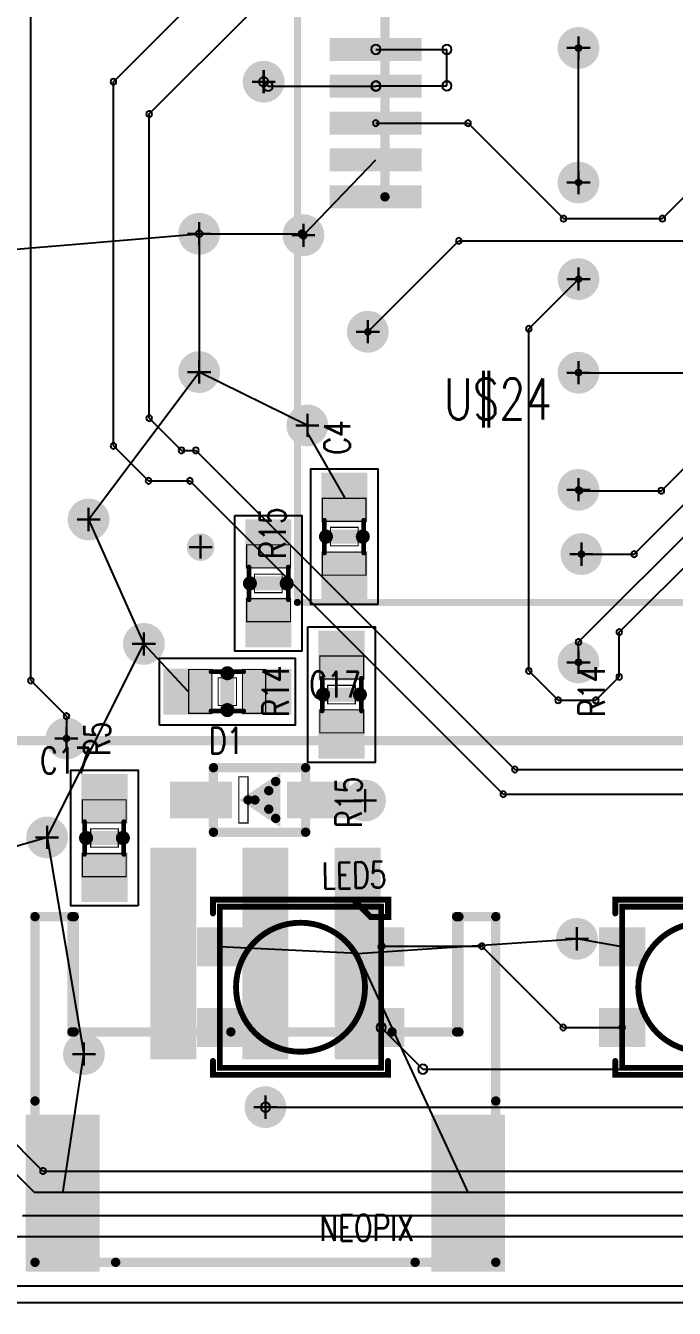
# Model space of a CAD drawing. Extents: x 0 to 113, y -1 to 56.
# Drawn here: x 19.43 to 33.51, y -0.62 to 27.22 of the extents above; entities that cross this region are included whole.
import ezdxf
from ezdxf.enums import TextEntityAlignment as Align

# ---------------------------------------------------------------- set-up
doc = ezdxf.new("R2010")
doc.units = 0
doc.header["$MEASUREMENT"] = 0
for name, pattern in [('KEEPOUT_10000000$0', [2, 1, 1]), ('POUR_01_-1_0_000000', [2, 1, 1]), ('SIG_0', [2, 1, 1]), ('SIG_1', [2, 1, 1]), ('SIG_11', [2, 1, 1]), ('SIG_2', [2, 1, 1]), ('SIG_23', [2, 1, 1]), ('SIG_24', [2, 1, 1]), ('SIG_3', [2, 1, 1]), ('SIG_31', [2, 1, 1]), ('SIG_34', [2, 1, 1]), ('SIG_38', [2, 1, 1]), ('SIG_41', [2, 1, 1]), ('SIG_5', [2, 1, 1]), ('SIG_53', [2, 1, 1]), ('SIG_56', [2, 1, 1]), ('SIG_62', [2, 1, 1]), ('SIG_64', [2, 1, 1]), ('SIG_65', [2, 1, 1]), ('SIG_66', [2, 1, 1]), ('SIG_67', [2, 1, 1]), ('SIG_8', [2, 1, 1])]:
    doc.linetypes.add(name, pattern=pattern)
doc.layers.get('0').update_dxf_attribs({"linetype": 'CONTINUOUS'})
for name, color, linetype in [('BOARD_OUTLINE_00', 254, 'CONTINUOUS'), ('DRIL_PLTE_THRU_01', 176, 'CONTINUOUS'), ('DRIL_PLTE_THRU_02', 255, 'CONTINUOUS'), ('DRIL_SYMBOL', 254, 'CONTINUOUS'), ('KEEPOUT_01', 130, 'CONTINUOUS'), ('LINK_00', 254, 'CONTINUOUS'), ('PADS_BOT', 253, 'CONTINUOUS'), ('PADS_INNER', 254, 'CONTINUOUS'), ('PADS_TOP', 254, 'CONTINUOUS'), ('PART_BOT_2DLINE_15', 253, 'CONTINUOUS'), ('PART_BOT_COPPER_15', 253, 'CONTINUOUS'), ('PART_BOT_COPPER_26', 254, 'CONTINUOUS'), ('PART_NAME_01', 254, 'CONTINUOUS'), ('PART_NAME_02', 253, 'CONTINUOUS'), ('PART_TOP_COPPER_07', 253, 'CONTINUOUS'), ('PART_TOP_COPPER_15', 253, 'CONTINUOUS'), ('PART_TOP_COPPER_26', 254, 'CONTINUOUS'), ('POUR_HEADER_02', 34, 'CONTINUOUS'), ('TRACE_02', 34, 'CONTINUOUS')]:
    doc.layers.add(name, color=color, linetype=linetype)
doc.styles.add('W0$0206446667', font='simplex', dxfattribs={"width": 0.75})
doc.styles.add('W0$032258', font='simplex', dxfattribs={"width": 0.75})

# ---------------------------------------------------------------- blocks, each defined once
blk = doc.blocks.new('DRIL_SYMBOL_0$5')
at = {"layer": 'DRIL_SYMBOL', "const_width": 0.0508}
for points in [[(0, -0.254), (0, 0.254)], [(-0.254, 0), (0.254, 0)]]:
    blk.add_lwpolyline(points, dxfattribs=at)
blk = doc.blocks.new('DRIL_HOLE_0$5')
at = {"const_width": 0.25}
blk.add_lwpolyline([(-0.125, 0, 1), (0.125, 0, 1)], format="xyb", close=True, dxfattribs=at)
blk.add_blockref('DRIL_SYMBOL_0$5', (0, 0))
blk = doc.blocks.new('PAD_50')
at = {"const_width": 0.4532}
blk.add_lwpolyline([(0, -0.2266, 1), (0, 0.2266, 1)], format="xyb", close=True, dxfattribs=at)
blk = doc.blocks.new('SMOOTH_0$0254')
at = {"const_width": 0.0127}
blk.add_lwpolyline([(-0.00635, 0, 1), (0.00635, 0, 1)], format="xyb", close=True, dxfattribs=at)
blk = doc.blocks.new('SMOOTH_0$1016')
at = {"const_width": 0.0508}
blk.add_lwpolyline([(-0.0254, 0, 1), (0.0254, 0, 1)], format="xyb", close=True, dxfattribs=at)
blk = doc.blocks.new('SMOOTH_0$3048')
at = {"const_width": 0.1524}
blk.add_lwpolyline([(-0.0762, 0, 1), (0.0762, 0, 1)], format="xyb", close=True, dxfattribs=at)
blk = doc.blocks.new('PART_BODY_TOP_1')
at = {"layer": 'KEEPOUT_01', "linetype": 'KEEPOUT_10000000$0'}
blk.add_lwpolyline([(-1.473, -0.729), (-1.473, 0.729), (1.473, 0.729), (1.473, -0.729)], close=True, dxfattribs=at)
at = {"layer": 'PART_TOP_COPPER_07', "const_width": 0.0254}
blk.add_lwpolyline([(-0.1999, -0.3), (-0.1999, 0.3), (0.1999, 0.3), (0.1999, -0.3)], close=True, dxfattribs=at)
at = {"layer": 'PART_TOP_COPPER_15', "const_width": 0.0254}
for points in [[(-0.8382, -0.4699), (-0.8382, 0.4801), (-0.3381, 0.4801), (-0.3381, -0.4699)], [(0.3302, -0.4699), (0.3302, 0.4801), (0.8303, 0.4801), (0.8303, -0.4699)]]:
    blk.add_lwpolyline(points, close=True, dxfattribs=at)
at = {"layer": 'PART_TOP_COPPER_15', "const_width": 0.1016}
for points in [[(-0.356, 0.432), (0.356, 0.432)], [(-0.356, -0.419), (0.356, -0.419)]]:
    blk.add_lwpolyline(points, dxfattribs=at)
at = {"layer": 'PART_TOP_COPPER_26', "const_width": 0.3048}
blk.add_lwpolyline([(0, 0.4), (0, -0.4)], dxfattribs=at)
at = {"layer": 'PART_TOP_COPPER_07'}
for p in [(-0.1999, 0.3), (0.1999, 0.3), (-0.1999, -0.3), (0.1999, -0.3)]:
    blk.add_blockref('SMOOTH_0$0254', p, dxfattribs=at)
at = {"layer": 'PART_TOP_COPPER_15'}
for name, p in [('SMOOTH_0$0254', (-0.8382, 0.4801)), ('SMOOTH_0$1016', (-0.356, 0.432)), ('SMOOTH_0$0254', (-0.3381, 0.4801)), ('SMOOTH_0$1016', (0.356, 0.432)), ('SMOOTH_0$0254', (0.3302, 0.4801)), ('SMOOTH_0$0254', (0.8303, 0.4801)), ('SMOOTH_0$0254', (-0.8382, -0.4699)), ('SMOOTH_0$1016', (-0.356, -0.419)), ('SMOOTH_0$0254', (-0.3381, -0.4699)), ('SMOOTH_0$1016', (0.356, -0.419)), ('SMOOTH_0$0254', (0.3302, -0.4699)), ('SMOOTH_0$0254', (0.8303, -0.4699))]:
    blk.add_blockref(name, p, dxfattribs=at)
at = {"layer": 'PART_TOP_COPPER_26'}
for p in [(0, 0.4), (0, -0.4)]:
    blk.add_blockref('SMOOTH_0$3048', p, dxfattribs=at)
blk = doc.blocks.new('DRIL_HOLE_0')
blk.add_lwpolyline([(0, 0, 1), (0, 0, 1)], format="xyb", close=True)
blk = doc.blocks.new('PAD_0')
blk.add_lwpolyline([(0, 0, 1), (0, 0, 1)], format="xyb", close=True)
blk = doc.blocks.new('PAD_1')
at = {"const_width": 1}
blk.add_lwpolyline([(-0.5375, 0), (0.5375, 0)], dxfattribs=at)
blk = doc.blocks.new('STK_TOP_2')
at = {"layer": 'DRIL_PLTE_THRU_01'}
blk.add_blockref('DRIL_HOLE_0', (0, 0), dxfattribs=at)
at = {"layer": 'DRIL_PLTE_THRU_02'}
blk.add_blockref('DRIL_HOLE_0', (0, 0), dxfattribs=at)
at = {"layer": 'PADS_BOT'}
blk.add_blockref('PAD_0', (0, 0), dxfattribs=at)
at = {"layer": 'PADS_INNER'}
blk.add_blockref('PAD_0', (0, 0), dxfattribs=at)
at = {"layer": 'PADS_TOP'}
blk.add_blockref('PAD_1', (0, 0), dxfattribs=at)
blk = doc.blocks.new('SMOOTH_0$127')
at = {"const_width": 0.0635}
blk.add_lwpolyline([(-0.03175, 0, 1), (0.03175, 0, 1)], format="xyb", close=True, dxfattribs=at)
blk = doc.blocks.new('PART_BODY_BOT_9')
at = {"layer": 'PART_BOT_2DLINE_15', "const_width": 0.127}
blk.add_lwpolyline([(-1.4, 0, 1), (1.4, 0, 1)], format="xyb", close=True, dxfattribs=at)
at = {"layer": 'PART_BOT_COPPER_15', "const_width": 0.127}
blk.add_lwpolyline([(-1.75, -1.75), (-1.75, 1.75), (1.75, 1.75), (1.75, -1.75), (-1.75, -1.75)], dxfattribs=at)
at = {"layer": 'PART_BOT_COPPER_26', "const_width": 0.127}
blk.add_lwpolyline([(-1.905, 1.905), (-1.905, 1.524), (-1.524, 1.524), (-1.143, 1.905)], close=True, dxfattribs=at)
for points in [[(-1.9, 1.6), (-1.9, 1.9), (1.9, 1.9), (1.9, 1.6)], [(-1.9, -1.6), (-1.9, -1.9), (1.9, -1.9), (1.9, -1.6)]]:
    blk.add_lwpolyline(points, dxfattribs=at)
at = {"layer": 'PART_BOT_COPPER_15'}
for p in [(-1.75, 1.75), (1.75, 1.75), (-1.75, -1.75), (-1.75, -1.75), (1.75, -1.75)]:
    blk.add_blockref('SMOOTH_0$127', p, dxfattribs=at)
at = {"layer": 'PART_BOT_COPPER_26'}
for p in [(-1.905, 1.905), (-1.9, 1.9), (-1.143, 1.905), (1.9, 1.9), (-1.905, 1.524), (-1.9, 1.6), (-1.524, 1.524), (1.9, 1.6), (-1.9, -1.6), (1.9, -1.6), (-1.9, -1.9), (1.9, -1.9)]:
    blk.add_blockref('SMOOTH_0$127', p, dxfattribs=at)
blk = doc.blocks.new('PAD_16')
at = {"const_width": 0.85}
blk.add_lwpolyline([(-0.5, 0), (0.5, 0)], dxfattribs=at)
blk = doc.blocks.new('STK_BOT_16')
at = {"layer": 'DRIL_PLTE_THRU_01'}
blk.add_blockref('DRIL_HOLE_0', (0, 0), dxfattribs=at)
at = {"layer": 'DRIL_PLTE_THRU_02'}
blk.add_blockref('DRIL_HOLE_0', (0, 0), dxfattribs=at)
at = {"layer": 'PADS_BOT'}
blk.add_blockref('PAD_16', (0, 0), dxfattribs=at)
at = {"layer": 'PADS_INNER'}
blk.add_blockref('PAD_0', (0, 0), dxfattribs=at)
at = {"layer": 'PADS_TOP'}
blk.add_blockref('PAD_0', (0, 0), dxfattribs=at)
blk = doc.blocks.new('SMOOTH_0$2032')
at = {"const_width": 0.1016}
blk.add_lwpolyline([(-0.0508, 0, 1), (0.0508, 0, 1)], format="xyb", close=True, dxfattribs=at)
blk = doc.blocks.new('SMOOTH_0$1524')
at = {"const_width": 0.0762}
blk.add_lwpolyline([(-0.0381, 0, 1), (0.0381, 0, 1)], format="xyb", close=True, dxfattribs=at)
blk = doc.blocks.new('PART_BODY_BOT_25')
at = {"layer": 'PART_BOT_COPPER_15', "const_width": 0.152}
blk.add_lwpolyline([(-14, -14.8), (-14, 20.2), (14, 20.2), (14, -14.8), (-14, -14.8)], dxfattribs=at)
at = {"layer": 'PART_BOT_COPPER_26', "const_width": 0.203}
for points in [[(-17, -23), (-17, 23), (17, 23), (17, -23), (-17, -23)], [(-5.2, -12.9), (5.2, -12.9)]]:
    blk.add_lwpolyline(points, dxfattribs=at)
at = {"layer": 'PART_BOT_COPPER_15'}
blk.add_blockref('SMOOTH_0$1524', (-14, -14.8), dxfattribs=at)
blk.add_blockref('SMOOTH_0$1524', (-14, -14.8), dxfattribs=at)
at = {"layer": 'PART_BOT_COPPER_26'}
blk.add_blockref('SMOOTH_0$2032', (-5.2, -12.9), dxfattribs=at)
blk = doc.blocks.new('PAD_33')
at = {"const_width": 0.5}
blk.add_lwpolyline([(-1, 0), (1, 0)], dxfattribs=at)
blk = doc.blocks.new('STK_BOT_36')
at = {"layer": 'DRIL_PLTE_THRU_01'}
blk.add_blockref('DRIL_HOLE_0', (0, 0), dxfattribs=at)
at = {"layer": 'DRIL_PLTE_THRU_02'}
blk.add_blockref('DRIL_HOLE_0', (0, 0), dxfattribs=at)
at = {"layer": 'PADS_BOT', "rotation": 90}
blk.add_blockref('PAD_33', (0, 0), dxfattribs=at)
at = {"layer": 'PADS_INNER'}
blk.add_blockref('PAD_0', (0, 0), dxfattribs=at)
at = {"layer": 'PADS_TOP'}
blk.add_blockref('PAD_0', (0, 0), dxfattribs=at)
blk = doc.blocks.new('DRIL_SYMBOL_0$6')
at = {"layer": 'DRIL_SYMBOL', "const_width": 0.0508}
for points in [[(0, -0.254), (0, 0.254)], [(-0.254, 0), (0.254, 0)]]:
    blk.add_lwpolyline(points, dxfattribs=at)
blk = doc.blocks.new('DRIL_HOLE_0$6')
at = {"const_width": 0.3}
blk.add_lwpolyline([(-0.15, 0, 1), (0.15, 0, 1)], format="xyb", close=True, dxfattribs=at)
blk.add_blockref('DRIL_SYMBOL_0$6', (0, 0))
blk = doc.blocks.new('STK_BOT_37')
at = {"layer": 'DRIL_PLTE_THRU_01'}
blk.add_blockref('DRIL_HOLE_0$6', (0, 0), dxfattribs=at)
at = {"layer": 'DRIL_PLTE_THRU_02'}
blk.add_blockref('DRIL_HOLE_0$6', (0, 0), dxfattribs=at)
at = {"layer": 'PADS_BOT'}
blk.add_blockref('PAD_0', (0, 0), dxfattribs=at)
at = {"layer": 'PADS_INNER'}
blk.add_blockref('PAD_0', (0, 0), dxfattribs=at)
at = {"layer": 'PADS_TOP'}
blk.add_blockref('PAD_0', (0, 0), dxfattribs=at)
blk = doc.blocks.new('PART_BODY_TOP_20')
at = {"layer": 'PART_TOP_COPPER_15', "const_width": 0.203}
for points in [[(-1, -0.7), (-1, 0.7)], [(1, 0.7), (1, -0.7)]]:
    blk.add_lwpolyline(points, dxfattribs=at)
at = {"layer": 'PART_TOP_COPPER_26', "const_width": 0.203}
for points in [[(-1, 0.7), (1, 0.7)], [(0.35, -0.4), (-0.25, 0), (0.35, 0.4), (0.35, -0.4)], [(1, -0.7), (-1, -0.7)]]:
    blk.add_lwpolyline(points, dxfattribs=at)
at = {"layer": 'PART_TOP_COPPER_26'}
for points, const_width in [([(-0.45, -0.5), (-0.45, 0.5), (-0.25, 0.5), (-0.25, -0.5)], 0.0254), ([(-0.1, 0), (0.2, 0.2), (0.2, -0.2)], 0.203)]:
    blk.add_lwpolyline(points, close=True, dxfattribs=dict(at, const_width=const_width))
at = {"layer": 'PART_TOP_COPPER_15'}
for p in [(-1, 0.7), (1, 0.7), (-1, -0.7), (1, -0.7)]:
    blk.add_blockref('SMOOTH_0$2032', p, dxfattribs=at)
at = {"layer": 'PART_TOP_COPPER_26'}
for name, p in [('SMOOTH_0$2032', (-1, 0.7)), ('SMOOTH_0$2032', (1, 0.7)), ('SMOOTH_0$0254', (-0.45, 0.5)), ('SMOOTH_0$0254', (-0.25, 0.5)), ('SMOOTH_0$2032', (0.2, 0.2)), ('SMOOTH_0$2032', (0.35, 0.4)), ('SMOOTH_0$2032', (-0.25, 0)), ('SMOOTH_0$2032', (-0.1, 0)), ('SMOOTH_0$2032', (0.2, -0.2)), ('SMOOTH_0$0254', (-0.45, -0.5)), ('SMOOTH_0$0254', (-0.25, -0.5)), ('SMOOTH_0$2032', (0.35, -0.4)), ('SMOOTH_0$2032', (0.35, -0.4)), ('SMOOTH_0$2032', (-1, -0.7)), ('SMOOTH_0$2032', (1, -0.7))]:
    blk.add_blockref(name, p, dxfattribs=at)
blk = doc.blocks.new('PAD_27')
at = {"const_width": 0.8}
blk.add_lwpolyline([(-0.675, 0), (0.675, 0)], dxfattribs=at)
blk = doc.blocks.new('STK_TOP_29')
at = {"layer": 'DRIL_PLTE_THRU_01'}
blk.add_blockref('DRIL_HOLE_0', (0, 0), dxfattribs=at)
at = {"layer": 'DRIL_PLTE_THRU_02'}
blk.add_blockref('DRIL_HOLE_0', (0, 0), dxfattribs=at)
at = {"layer": 'PADS_BOT'}
blk.add_blockref('PAD_0', (0, 0), dxfattribs=at)
at = {"layer": 'PADS_INNER'}
blk.add_blockref('PAD_0', (0, 0), dxfattribs=at)
at = {"layer": 'PADS_TOP'}
blk.add_blockref('PAD_27', (0, 0), dxfattribs=at)
blk = doc.blocks.new('PART_BODY_TOP_12')
at = {"layer": 'PART_TOP_COPPER_15', "const_width": 0.203}
blk.add_lwpolyline([(4.2, -3.5), (4.2, -1), (-4.2, -1), (-4.2, -3.5), (-5, -3.5), (-5, 4), (5, 4), (5, -3.5), (4.2, -3.5)], dxfattribs=at)
at = {"layer": 'PART_TOP_COPPER_26', "const_width": 0.203}
for points in [[(-3.25, 4), (3.25, 4)], [(-2.75, -1), (-4.15, -1), (-4.15, -3.5), (-5, -3.5), (-5, 0.5)], [(5, 0.5), (5, -3.5), (4.15, -3.5), (4.15, -1), (0.75, -1)]]:
    blk.add_lwpolyline(points, dxfattribs=at)
at = {"layer": 'PART_TOP_COPPER_15'}
for p in [(-5, 4), (5, 4), (-4.2, -1), (4.2, -1), (-5, -3.5), (-4.2, -3.5), (4.2, -3.5), (4.2, -3.5), (5, -3.5)]:
    blk.add_blockref('SMOOTH_0$2032', p, dxfattribs=at)
at = {"layer": 'PART_TOP_COPPER_26'}
for p in [(-3.25, 4), (3.25, 4), (-5, 0.5), (5, 0.5), (-4.15, -1), (-2.75, -1), (0.75, -1), (4.15, -1), (-5, -3.5), (-4.15, -3.5), (4.15, -3.5), (5, -3.5)]:
    blk.add_blockref('SMOOTH_0$2032', p, dxfattribs=at)
blk = doc.blocks.new('PAD_14')
at = {"const_width": 1}
blk.add_lwpolyline([(-2.3, 0), (2.3, 0)], dxfattribs=at)
blk = doc.blocks.new('STK_TOP_14')
at = {"layer": 'DRIL_PLTE_THRU_01'}
blk.add_blockref('DRIL_HOLE_0', (0, 0), dxfattribs=at)
at = {"layer": 'DRIL_PLTE_THRU_02'}
blk.add_blockref('DRIL_HOLE_0', (0, 0), dxfattribs=at)
at = {"layer": 'PADS_BOT'}
blk.add_blockref('PAD_0', (0, 0), dxfattribs=at)
at = {"layer": 'PADS_INNER'}
blk.add_blockref('PAD_0', (0, 0), dxfattribs=at)
at = {"layer": 'PADS_TOP', "rotation": 90}
blk.add_blockref('PAD_14', (0, 0), dxfattribs=at)
blk = doc.blocks.new('PAD_15')
at = {"const_width": 1.6}
blk.add_lwpolyline([(-1.7, 0), (1.7, 0)], dxfattribs=at)
blk = doc.blocks.new('STK_TOP_15')
at = {"layer": 'DRIL_PLTE_THRU_01'}
blk.add_blockref('DRIL_HOLE_0', (0, 0), dxfattribs=at)
at = {"layer": 'DRIL_PLTE_THRU_02'}
blk.add_blockref('DRIL_HOLE_0', (0, 0), dxfattribs=at)
at = {"layer": 'PADS_BOT'}
blk.add_blockref('PAD_0', (0, 0), dxfattribs=at)
at = {"layer": 'PADS_INNER'}
blk.add_blockref('PAD_0', (0, 0), dxfattribs=at)
at = {"layer": 'PADS_TOP', "rotation": 90}
blk.add_blockref('PAD_15', (0, 0), dxfattribs=at)
blk = doc.blocks.new('sad')
for centre, radius, start, end in [((27.032, 26.702), 0.102, 0, 180), ((28.575, 26.702), 0.102, 0, 180), ((28.575, 26.702), 0.102, 0, 180), ((31.433, 26.733), 0.0635, 0, 180), ((31.433, 26.733), 0.0635, 180, 0), ((27.032, 26.702), 0.102, 180, 0), ((28.575, 26.702), 0.102, 180, 0), ((28.575, 26.702), 0.102, 180, 0), ((21.339, 26), 0.0635, 0, 180), ((21.339, 26), 0.0635, 180, 0), ((24.6, 26), 0.102, 0, 180), ((24.6, 26), 0.102, 180, 0), ((24.698, 25.902), 0.102, 0, 180), ((24.698, 25.902), 0.102, 180, 0), ((27.032, 25.902), 0.102, 0, 180), ((27.032, 25.902), 0.102, 0, 180), ((27.032, 25.902), 0.102, 180, 0), ((27.032, 25.902), 0.102, 180, 0), ((27.038, 25.908), 0.102, 0, 180), ((27.038, 25.908), 0.102, 180, 0), ((28.575, 25.908), 0.102, 0, 180), ((28.575, 25.908), 0.102, 180, 0), ((22.116, 25.3), 0.0635, 0, 180), ((22.116, 25.3), 0.0635, 180, 0), ((27.032, 25.102), 0.0635, 0, 180), ((27.032, 25.102), 0.0635, 180, 0), ((29.035, 25.102), 0.0635, 0, 180), ((29.035, 25.102), 0.0635, 180, 0), ((31.433, 23.812), 0.0635, 0, 180), ((31.433, 23.812), 0.0635, 180, 0), ((31.108, 23.029), 0.0635, 0, 180), ((31.108, 23.029), 0.0635, 180, 0), ((33.253, 23.029), 0.0635, 0, 180), ((33.253, 23.029), 0.0635, 180, 0), ((23.2, 22.7), 0.075, 0, 180), ((23.2, 22.7), 0.075, 180, 0), ((25.433, 22.7), 0.075, 0, 180), ((25.433, 22.7), 0.075, 180, 0), ((25.463, 22.669), 0.075, 0, 180), ((25.463, 22.669), 0.075, 180, 0), ((28.835, 22.548), 0.0635, 0, 180), ((28.835, 22.548), 0.0635, 180, 0), ((31.433, 21.717), 0.0635, 0, 180), ((31.433, 21.717), 0.0635, 180, 0), ((26.86, 20.574), 0.0635, 0, 180), ((30.353, 20.637), 0.0635, 0, 180), ((30.353, 20.637), 0.0635, 180, 0), ((26.86, 20.574), 0.0635, 180, 0), ((31.433, 19.685), 0.0635, 0, 180), ((31.433, 19.685), 0.0635, 180, 0), ((22.116, 18.7), 0.0635, 0, 180), ((22.116, 18.7), 0.0635, 0, 180), ((22.116, 18.7), 0.0635, 180, 0), ((22.116, 18.7), 0.0635, 180, 0), ((21.339, 18.1), 0.0635, 0, 180), ((21.339, 18.1), 0.0635, 0, 180), ((21.339, 18.1), 0.0635, 180, 0), ((21.339, 18.1), 0.0635, 180, 0), ((22.816, 18), 0.0635, 0, 180), ((22.816, 18), 0.0635, 180, 0), ((23.127, 18), 0.0635, 0, 180), ((23.127, 18), 0.0635, 180, 0), ((22.102, 17.338), 0.0635, 0, 180), ((22.102, 17.338), 0.0635, 180, 0), ((23, 17.338), 0.0635, 0, 180), ((23, 17.338), 0.0635, 180, 0), ((31.433, 17.145), 0.0635, 0, 180), ((31.433, 17.145), 0.0635, 180, 0), ((31.453, 17.125), 0.0635, 0, 180), ((31.453, 17.125), 0.0635, 180, 0), ((33.231, 17.125), 0.0635, 0, 180), ((33.231, 17.125), 0.0635, 180, 0), ((31.496, 15.748), 0.0635, 0, 180), ((31.496, 15.748), 0.0635, 180, 0), ((32.639, 15.748), 0.0635, 0, 180), ((32.639, 15.748), 0.0635, 180, 0), ((32.318, 14.054), 0.0635, 0, 180), ((32.318, 14.054), 0.0635, 180, 0), ((31.433, 13.843), 0.0635, 0, 180), ((31.433, 13.843), 0.0635, 180, 0), ((31.433, 13.399), 0.0635, 0, 180), ((31.433, 13.399), 0.0635, 180, 0), ((30.353, 13.216), 0.0635, 0, 180), ((30.353, 13.216), 0.0635, 0, 180), ((30.353, 13.216), 0.0635, 180, 0), ((30.353, 13.216), 0.0635, 180, 0), ((32.318, 13.085), 0.0635, 0, 180), ((32.318, 13.085), 0.0635, 180, 0), ((19.545, 13.007), 0.0635, 0, 180), ((19.545, 13.007), 0.0635, 0, 180), ((19.545, 13.007), 0.0635, 180, 0), ((19.545, 13.007), 0.0635, 180, 0), ((30.992, 12.577), 0.0635, 0, 180), ((30.992, 12.577), 0.0635, 180, 0), ((31.81, 12.577), 0.0635, 0, 180), ((31.81, 12.577), 0.0635, 180, 0), ((20.32, 12.232), 0.0635, 0, 180), ((20.32, 12.232), 0.0635, 180, 0), ((20.32, 11.748), 0.0635, 0, 180), ((20.32, 11.748), 0.0635, 180, 0), ((30.053, 11.074), 0.0635, 0, 180), ((30.053, 11.074), 0.0635, 180, 0), ((29.8, 10.538), 0.0635, 0, 180), ((29.8, 10.538), 0.0635, 180, 0), ((27.15, 7.225), 0.0635, 0, 180), ((27.164, 7.239), 0.0635, 0, 180), ((27.164, 7.239), 0.0635, 180, 0), ((29.337, 7.239), 0.0635, 0, 180), ((29.337, 7.239), 0.0635, 180, 0), ((27.15, 7.225), 0.0635, 180, 0), ((27.15, 5.475), 0.102, 0, 180), ((27.15, 5.475), 0.102, 180, 0), ((31.101, 5.475), 0.0635, 0, 180), ((31.101, 5.475), 0.0635, 180, 0), ((32.381, 5.475), 0.0635, 0, 180), ((32.381, 5.475), 0.0635, 180, 0), ((28.053, 4.572), 0.102, 0, 180), ((28.053, 4.572), 0.102, 180, 0), ((24.638, 3.747), 0.102, 0, 180), ((24.638, 3.747), 0.102, 180, 0), ((19.811, 2.362), 0.0635, 0, 180), ((19.811, 2.362), 0.0635, 180, 0)]:
    blk.add_arc(centre, radius, start, end)
at = {"layer": 'BOARD_OUTLINE_00'}
blk.add_line((3.048, -0.127), (109.25, -0.127), dxfattribs=at)
at = {"layer": 'LINK_00', "linetype": 'SIG_0'}
for p, q in [((25.463, 22.669), (27.032, 24.302)), ((17.2, 22.2), (23.2, 22.7)), ((23.2, 22.7), (23.2, 19.7)), ((20.8, 16.5), (23.2, 19.7)), ((25.548, 18.542), (23.2, 19.7)), ((25.548, 18.373), (26.352, 16.979)), ((20.8, 16.5), (22, 13.8)), ((19.9, 9.6), (22, 13.8)), ((22.962, 12.764), (22, 13.8)), ((19.9, 9.6), (18.098, 9.081)), ((19.9, 9.6), (20.7, 4.9)), ((26.638, 7.082), (31.4, 7.4)), ((32.381, 7.225), (31.4, 7.4)), ((26.638, 7.082), (23.65, 7.225)), ((26.638, 7.082), (29.038, 1.881)), ((20.238, 1.881), (20.7, 4.9))]:
    blk.add_line(p, q, dxfattribs=at)
at = {"layer": 'POUR_HEADER_02', "linetype": 'POUR_01_-1_0_000000'}
blk.add_line((112.75, -0.5), (0, -0.5), dxfattribs=at)
at = {"layer": 'TRACE_02', "linetype": 'SIG_56'}
for p, q in [((19.545, 13.007), (19.545, 36.003)), ((19.545, 13.007), (20.32, 12.232)), ((20.32, 12.232), (20.32, 11.748))]:
    blk.add_line(p, q, dxfattribs=at)
at = {"layer": 'TRACE_02', "linetype": 'SIG_67'}
for p, q in [((21.339, 26), (23.641, 28.302)), ((21.339, 18.1), (21.339, 26)), ((21.339, 18.1), (22.102, 17.338)), ((22.102, 17.338), (23, 17.338)), ((23, 17.338), (29.8, 10.538)), ((29.8, 10.538), (40.723, 10.538))]:
    blk.add_line(p, q, dxfattribs=at)
at = {"layer": 'TRACE_02', "linetype": 'SIG_66'}
for p, q in [((22.116, 25.3), (24.318, 27.502)), ((22.116, 18.7), (22.116, 25.3)), ((22.116, 18.7), (22.816, 18)), ((22.816, 18), (23.127, 18)), ((23.127, 18), (30.053, 11.074)), ((30.053, 11.074), (40.4, 11.074))]:
    blk.add_line(p, q, dxfattribs=at)
at = {"layer": 'TRACE_02', "linetype": 'SIG_5'}
blk.add_line((31.433, 23.812), (31.433, 26.733), dxfattribs=at)
at = {"layer": 'TRACE_02', "linetype": 'SIG_11'}
for p, q in [((27.032, 26.702), (28.575, 26.702)), ((28.575, 25.908), (28.575, 26.702)), ((24.6, 26), (24.698, 25.902)), ((24.698, 25.902), (27.032, 25.902)), ((27.032, 25.902), (27.038, 25.908)), ((27.038, 25.908), (28.575, 25.908))]:
    blk.add_line(p, q, dxfattribs=at)
at = {"layer": 'TRACE_02', "linetype": 'SIG_2'}
for p, q in [((33.231, 17.125), (42.598, 26.492)), ((31.433, 17.145), (31.453, 17.125)), ((31.453, 17.125), (33.231, 17.125))]:
    blk.add_line(p, q, dxfattribs=at)
at = {"layer": 'TRACE_02', "linetype": 'SIG_31'}
for p, q in [((27.032, 25.102), (29.035, 25.102)), ((29.035, 25.102), (31.108, 23.029)), ((33.253, 23.029), (34.776, 24.552)), ((31.108, 23.029), (33.253, 23.029))]:
    blk.add_line(p, q, dxfattribs=at)
at = {"layer": 'TRACE_02', "linetype": 'SIG_24'}
for p, q in [((32.639, 15.748), (42.075, 25.184)), ((31.496, 15.748), (32.639, 15.748))]:
    blk.add_line(p, q, dxfattribs=at)
at = {"layer": 'TRACE_02', "linetype": 'SIG_23'}
for p, q in [((31.433, 13.843), (42.236, 24.646)), ((31.433, 13.399), (31.433, 13.843))]:
    blk.add_line(p, q, dxfattribs=at)
at = {"layer": 'TRACE_02', "linetype": 'SIG_3'}
for p, q in [((32.318, 14.054), (41.231, 22.967)), ((30.353, 20.637), (31.433, 21.717)), ((30.353, 13.216), (30.353, 20.637)), ((32.318, 13.085), (32.318, 14.054)), ((30.353, 13.216), (30.992, 12.577)), ((31.81, 12.577), (32.318, 13.085)), ((30.992, 12.577), (31.81, 12.577))]:
    blk.add_line(p, q, dxfattribs=at)
at = {"layer": 'TRACE_02', "linetype": 'SIG_0'}
for p, q in [((23.2, 22.7), (25.433, 22.7)), ((25.433, 22.7), (25.463, 22.669))]:
    blk.add_line(p, q, dxfattribs=at)
at = {"layer": 'TRACE_02', "linetype": 'SIG_8'}
for p, q in [((26.86, 20.574), (28.835, 22.548)), ((28.835, 22.548), (35.185, 22.548))]:
    blk.add_line(p, q, dxfattribs=at)
at = {"layer": 'TRACE_02', "linetype": 'SIG_1'}
blk.add_line((31.433, 19.685), (35.144, 19.685), dxfattribs=at)
at = {"layer": 'TRACE_02', "linetype": 'SIG_53'}
for p, q in [((27.15, 7.225), (27.164, 7.239)), ((27.164, 7.239), (29.337, 7.239)), ((29.337, 7.239), (31.101, 5.475)), ((31.101, 5.475), (32.381, 5.475))]:
    blk.add_line(p, q, dxfattribs=at)
at = {"layer": 'TRACE_02', "linetype": 'SIG_34'}
for p, q in [((27.15, 5.475), (28.053, 4.572)), ((28.053, 4.572), (34.978, 4.572))]:
    blk.add_line(p, q, dxfattribs=at)
at = {"layer": 'TRACE_02', "linetype": 'SIG_65'}
for p, q in [((17.107, 4.42), (19.622, 1.905)), ((19.622, 1.905), (63.056, 1.905))]:
    blk.add_line(p, q, dxfattribs=at)
at = {"layer": 'TRACE_02', "linetype": 'SIG_41'}
blk.add_line((24.638, 3.747), (38.82, 3.747), dxfattribs=at)
at = {"layer": 'TRACE_02', "linetype": 'SIG_38'}
for p, q in [((18.898, 3.275), (19.811, 2.362)), ((19.811, 2.362), (62.814, 2.362))]:
    blk.add_line(p, q, dxfattribs=at)
at = {"layer": 'TRACE_02', "linetype": 'SIG_64'}
blk.add_line((19.367, 1.397), (63.246, 1.397), dxfattribs=at)
at = {"layer": 'TRACE_02', "linetype": 'SIG_62'}
blk.add_line((19.178, 0.94), (63.435, 0.94), dxfattribs=at)
at = {"xscale": -1, "rotation": 270}
for name, p in [('PART_BODY_BOT_25', (40.132, 28.702)), ('STK_BOT_36', (27.032, 26.702)), ('STK_BOT_36', (27.032, 25.902)), ('STK_BOT_36', (27.032, 25.102)), ('STK_BOT_36', (27.032, 24.302)), ('STK_BOT_36', (27.032, 23.502)), ('STK_BOT_37', (23.232, 15.902))]:
    blk.add_blockref(name, p, dxfattribs=at)
for name, p, rotation in [('STK_TOP_2', (26.352, 16.979), 90.00000000000001), ('PART_BODY_TOP_1', (26.352, 16.129), 90.00000000000001), ('STK_TOP_2', (24.701, 15.963), 270), ('PART_BODY_TOP_1', (24.701, 15.113), 270), ('STK_TOP_2', (26.352, 15.279), 90.00000000000001), ('STK_TOP_2', (24.701, 14.263), 270), ('STK_TOP_2', (26.289, 13.55), 270), ('PART_BODY_TOP_1', (26.289, 12.7), 270), ('STK_TOP_2', (26.289, 11.85), 270), ('STK_TOP_2', (21.145, 10.438), 90.00000000000001), ('PART_BODY_TOP_1', (21.145, 9.588), 90.00000000000001), ('STK_TOP_2', (21.145, 8.739), 90.00000000000001), ('STK_TOP_14', (22.638, 7.082), 180), ('STK_TOP_14', (24.638, 7.082), 180), ('STK_TOP_14', (26.638, 7.082), 180), ('PART_BODY_TOP_12', (24.638, 4.381), 180), ('STK_TOP_15', (20.238, 1.881), 180), ('STK_TOP_15', (29.038, 1.881), 180)]:
    blk.add_blockref(name, p, dxfattribs=dict(rotation=rotation))
for name, p in [('PART_BODY_TOP_1', (23.812, 12.764)), ('STK_TOP_2', (22.962, 12.764)), ('STK_TOP_2', (24.663, 12.764)), ('PART_BODY_TOP_20', (24.511, 10.414)), ('STK_TOP_29', (23.241, 10.414)), ('STK_TOP_29', (25.781, 10.414))]:
    blk.add_blockref(name, p)
at = {"xscale": -1}
for name, p in [('PART_BODY_BOT_9', (25.4, 6.35)), ('PART_BODY_BOT_9', (34.131, 6.35)), ('STK_BOT_16', (23.65, 7.225)), ('STK_BOT_16', (27.15, 7.225)), ('STK_BOT_16', (32.381, 7.225)), ('STK_BOT_16', (23.65, 5.475)), ('STK_BOT_16', (27.15, 5.475)), ('STK_BOT_16', (32.381, 5.475))]:
    blk.add_blockref(name, p, dxfattribs=at)
at = {"layer": 'DRIL_PLTE_THRU_01'}
for p in [(31.433, 26.733), (24.6, 26), (31.433, 23.812), (23.2, 22.7), (25.463, 22.669), (31.433, 21.717), (26.86, 20.574), (23.2, 19.7), (31.433, 19.685), (25.548, 18.542), (31.433, 17.145), (20.8, 16.5), (31.496, 15.748), (22, 13.8), (31.433, 13.399), (20.32, 11.748), (26.8, 10.4), (19.9, 9.6), (31.4, 7.4), (20.7, 4.9), (24.638, 3.747)]:
    blk.add_blockref('DRIL_HOLE_0$5', p, dxfattribs=at)
at = {"layer": 'DRIL_PLTE_THRU_02'}
for p in [(31.433, 26.733), (24.6, 26), (31.433, 23.812), (23.2, 22.7), (25.463, 22.669), (31.433, 21.717), (26.86, 20.574), (23.2, 19.7), (31.433, 19.685), (25.548, 18.542), (31.433, 17.145), (20.8, 16.5), (31.496, 15.748), (22, 13.8), (31.433, 13.399), (20.32, 11.748), (26.8, 10.4), (19.9, 9.6), (31.4, 7.4), (20.7, 4.9), (24.638, 3.747)]:
    blk.add_blockref('DRIL_HOLE_0$5', p, dxfattribs=at)
at = {"layer": 'PADS_BOT'}
for p in [(31.433, 26.733), (24.6, 26), (31.433, 23.812), (23.2, 22.7), (25.463, 22.669), (31.433, 21.717), (26.86, 20.574), (23.2, 19.7), (31.433, 19.685), (25.548, 18.542), (31.433, 17.145), (20.8, 16.5), (31.496, 15.748), (22, 13.8), (31.433, 13.399), (20.32, 11.748), (26.8, 10.4), (19.9, 9.6), (31.4, 7.4), (20.7, 4.9), (24.638, 3.747)]:
    blk.add_blockref('PAD_50', p, dxfattribs=at)
at = {"layer": 'PADS_INNER'}
for p in [(31.433, 26.733), (24.6, 26), (31.433, 23.812), (23.2, 22.7), (25.463, 22.669), (31.433, 21.717), (26.86, 20.574), (23.2, 19.7), (31.433, 19.685), (25.548, 18.542), (31.433, 17.145), (20.8, 16.5), (31.496, 15.748), (22, 13.8), (31.433, 13.399), (20.32, 11.748), (26.8, 10.4), (19.9, 9.6), (31.4, 7.4), (20.7, 4.9), (24.638, 3.747)]:
    blk.add_blockref('PAD_50', p, dxfattribs=at)
at = {"layer": 'PADS_TOP'}
for p in [(31.433, 26.733), (24.6, 26), (31.433, 23.812), (23.2, 22.7), (25.463, 22.669), (31.433, 21.717), (26.86, 20.574), (23.2, 19.7), (31.433, 19.685), (25.548, 18.542), (31.433, 17.145), (20.8, 16.5), (31.496, 15.748), (22, 13.8), (31.433, 13.399), (20.32, 11.748), (26.8, 10.4), (19.9, 9.6), (31.4, 7.4), (20.7, 4.9), (24.638, 3.747)]:
    blk.add_blockref('PAD_50', p, dxfattribs=at)
at = {"layer": 'PART_NAME_01', "width": 0.75}
for s, height, style, p in [('U$24', 0.889, 'W0$032258', (28.512, 18.669)), ('C17', 0.569, 'W0$0206446667', (25.59, 12.636)), ('D1', 0.569, 'W0$0206446667', (23.411, 11.414)), ('D1', 0.569, 'W0$0206446667', (23.411, 11.414)), ('C17', 0.569, 'W0$0206446667', (19.748, 10.986))]:
    blk.add_text(s, height=height, dxfattribs=dict(at, style=style)).set_placement(p)
at = {"layer": 'PART_NAME_01', "style": 'W0$0206446667', "width": 0.75}
for s, p in [('C4', (26.479, 17.907)), ('C4', (26.479, 17.907)), ('R5', (21.272, 11.367)), ('R5', (21.272, 11.367))]:
    blk.add_text(s, height=0.569, rotation=90, dxfattribs=at).set_placement(p)
for s, p in [('R15', (24.511, 16.764)), ('R14', (24.575, 13.335)), ('R14', (31.433, 13.335)), ('R15', (26.162, 10.922))]:
    blk.add_text(s, height=0.569, rotation=90, dxfattribs=at).set_placement(p, align=Align.TOP_RIGHT)
blk.add_text('NEOPIX', height=0.569, dxfattribs=at).set_placement((27.86, 1.413), align=Align.TOP_RIGHT)
blk.add_text('NEOPIX', height=0.569, dxfattribs=at).set_placement((27.86, 1.413), align=Align.TOP_RIGHT)
at = {"layer": 'PART_NAME_02', "style": 'W0$0206446667', "width": 0.75}
blk.add_text('LED5', height=0.569, rotation=1, dxfattribs=at).set_placement((25.862, 8.484))

msp = doc.modelspace()

# ---------------------------------------------------------------- block references
at = {"linetype": 'Continuous'}
msp.add_blockref('sad', (0, 0), dxfattribs=at)

doc.saveas('drawing.dxf')
